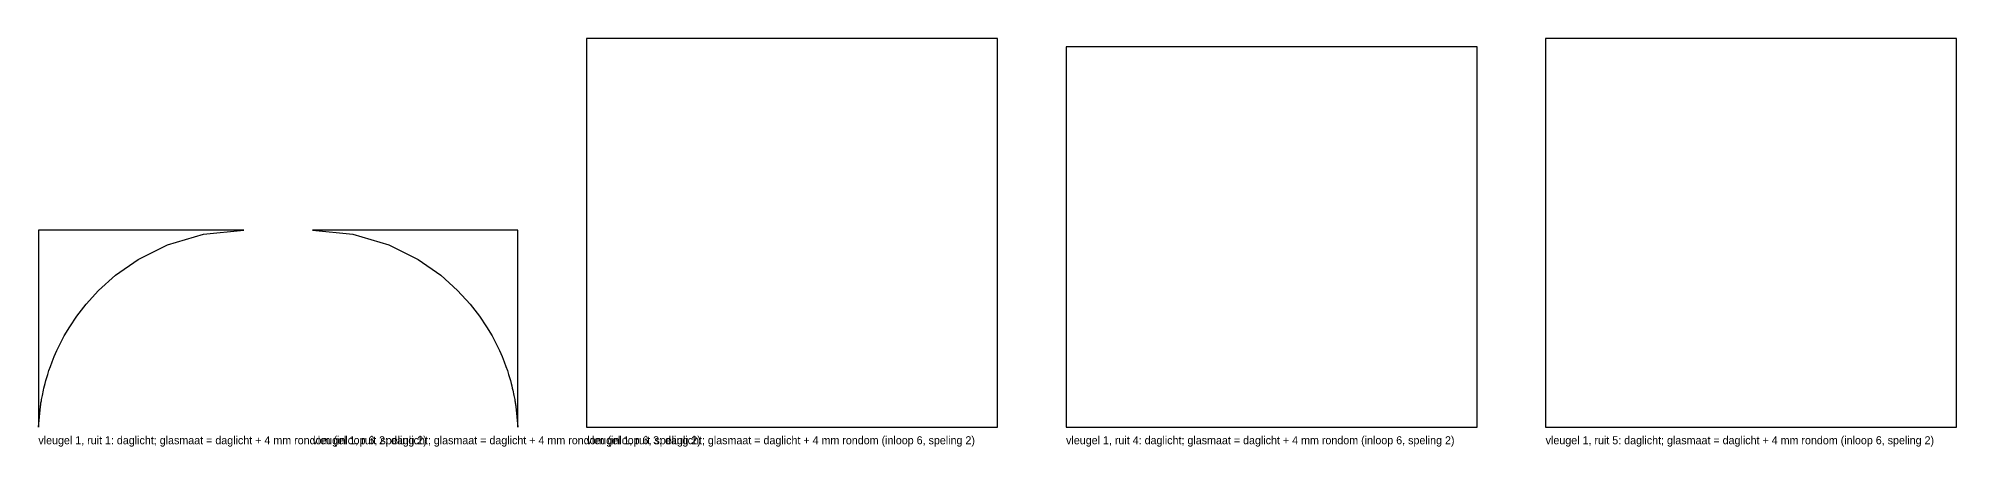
# Model space of a CAD drawing. Header units: millimetres. Extents: x 0 to 8933, y -34 to 680.
# Drawn here: x 0 to 3356, y -34 to 680 of the extents above; entities that cross this region are included whole.
import ezdxf

# ---------------------------------------------------------------- set-up
doc = ezdxf.new("R2010")
doc.units = ezdxf.units.MM

msp = doc.modelspace()

# ---------------------------------------------------------------- linework, layer by layer
at = {"layer": 'DAGLICHT'}
for p, q in [((1678, 680.5), (959, 680.5)), ((959, 680.5), (959, 0)), ((1678, 0), (1678, 680.5)), ((3356, 680.5), (2637, 680.5)), ((2637, 680.5), (2637, 0)), ((3356, 0), (3356, 680.5)), ((2517, 665.5), (1798, 665.5)), ((1798, 665.5), (1798, 0)), ((2517, 0), (2517, 665.5)), ((359.5, 344.5), (0, 344.5)), ((0, 344.5), (0, 0)), ((226.145, 318.8513), (289.0904, 337.5376)), ((289.0904, 337.5376), (359.5, 344.5)), ((479.5, 344.5), (549.9096, 337.5376)), ((839, 344.5), (479.5, 344.5)), ((549.9096, 337.5376), (612.855, 318.8513)), ((839, 0), (839, 344.5)), ((174.7278, 293.382), (226.145, 318.8513)), ((612.855, 318.8513), (664.2722, 293.382)), ((135.1125, 265.8745), (174.7278, 293.382)), ((664.2722, 293.382), (703.8875, 265.8745)), ((83.4818, 215.335), (105.4718, 239.3815)), ((105.4718, 239.3815), (135.1125, 265.8745)), ((703.8875, 265.8745), (733.5282, 239.3815)), ((733.5282, 239.3815), (755.5182, 215.335)), ((67.1003, 194.1474), (83.4818, 215.335)), ((755.5182, 215.335), (771.8997, 194.1474)), ((45.3436, 159.7741), (54.7637, 175.7251)), ((54.7637, 175.7251), (67.1003, 194.1474)), ((771.8997, 194.1474), (784.2363, 175.7251)), ((784.2363, 175.7251), (793.6564, 159.7741)), ((32.3012, 133.9336), (38.0429, 145.9521)), ((38.0429, 145.9521), (45.3436, 159.7741)), ((793.6564, 159.7741), (800.9571, 145.9521)), ((800.9571, 145.9521), (806.6988, 133.9336)), ((18.4958, 98.8262), (20.9971, 106.062)), ((20.9971, 106.062), (24.0224, 114.2093)), ((24.0224, 114.2093), (27.7221, 123.433)), ((27.7221, 123.433), (32.3012, 133.9336)), ((806.6988, 133.9336), (811.2779, 123.433)), ((811.2779, 123.433), (814.9776, 114.2093)), ((814.9776, 114.2093), (818.0029, 106.062)), ((818.0029, 106.062), (820.5042, 98.8262)), ((8.9637, 64.7781), (9.8023, 68.3772)), ((9.8023, 68.3772), (10.7623, 72.3057)), ((10.7623, 72.3057), (11.868, 76.6093)), ((11.868, 76.6093), (13.1498, 81.3422)), ((13.1498, 81.3422), (14.6463, 86.5686)), ((14.6463, 86.5686), (16.4069, 92.3657)), ((16.4069, 92.3657), (18.4958, 98.8262)), ((820.5042, 98.8262), (822.5931, 92.3657)), ((822.5931, 92.3657), (824.3537, 86.5686)), ((824.3537, 86.5686), (825.8502, 81.3422)), ((825.8502, 81.3422), (827.132, 76.6093)), ((827.132, 76.6093), (828.2377, 72.3057)), ((828.2377, 72.3057), (829.1977, 68.3772)), ((829.1977, 68.3772), (830.0363, 64.7781)), ((0.3178, 0.1127), (3.6231, 35.9103)), ((3.6231, 35.9103), (3.8359, 37.3763)), ((3.8359, 37.3763), (4.0679, 38.9283)), ((4.0679, 38.9283), (4.3215, 40.5738)), ((4.3215, 40.5738), (4.5993, 42.3217)), ((4.5993, 42.3217), (4.9047, 44.1814)), ((4.9047, 44.1814), (5.2413, 46.164)), ((5.2413, 46.164), (5.6135, 48.2819)), ((5.6135, 48.2819), (6.0264, 50.5491)), ((6.0264, 50.5491), (6.4862, 52.9817)), ((6.4862, 52.9817), (7.0001, 55.598)), ((7.0001, 55.598), (7.5769, 58.4193)), ((7.5769, 58.4193), (8.2272, 61.4699)), ((8.2272, 61.4699), (8.9637, 64.7781)), ((830.0363, 64.7781), (830.7728, 61.4699)), ((830.7728, 61.4699), (831.4231, 58.4193)), ((831.4231, 58.4193), (831.9999, 55.598)), ((831.9999, 55.598), (832.5138, 52.9817)), ((832.5138, 52.9817), (832.9736, 50.5491)), ((832.9736, 50.5491), (833.3865, 48.2819)), ((833.3865, 48.2819), (833.7587, 46.164)), ((833.7587, 46.164), (834.0953, 44.1814)), ((834.0953, 44.1814), (834.4007, 42.3217)), ((834.4007, 42.3217), (834.6785, 40.5738)), ((834.6785, 40.5738), (834.9321, 38.9283)), ((834.9321, 38.9283), (835.1641, 37.3763)), ((835.1641, 37.3763), (835.3769, 35.9103)), ((835.3769, 35.9103), (838.6822, 0.1127)), ((0, 0), (0.3178, 0.1127)), ((838.6822, 0.1127), (839, 0)), ((959, 0), (1678, 0)), ((1798, 0), (2517, 0)), ((2637, 0), (3356, 0))]:
    msp.add_line(p, q, dxfattribs=at)

# ---------------------------------------------------------------- texts
at = {"layer": 'TEKST'}
for s, p in [('vleugel 1, ruit 1: daglicht; glasmaat = daglicht + 4 mm rondom (inloop 6, speling 2)', (0, -30)), ('vleugel 1, ruit 2: daglicht; glasmaat = daglicht + 4 mm rondom (inloop 6, speling 2)', (479.5, -30)), ('vleugel 1, ruit 3: daglicht; glasmaat = daglicht + 4 mm rondom (inloop 6, speling 2)', (959, -30)), ('vleugel 1, ruit 4: daglicht; glasmaat = daglicht + 4 mm rondom (inloop 6, speling 2)', (1798, -30)), ('vleugel 1, ruit 5: daglicht; glasmaat = daglicht + 4 mm rondom (inloop 6, speling 2)', (2637, -30))]:
    msp.add_text(s, height=14, dxfattribs=at).set_placement(p)

doc.saveas('drawing.dxf')
